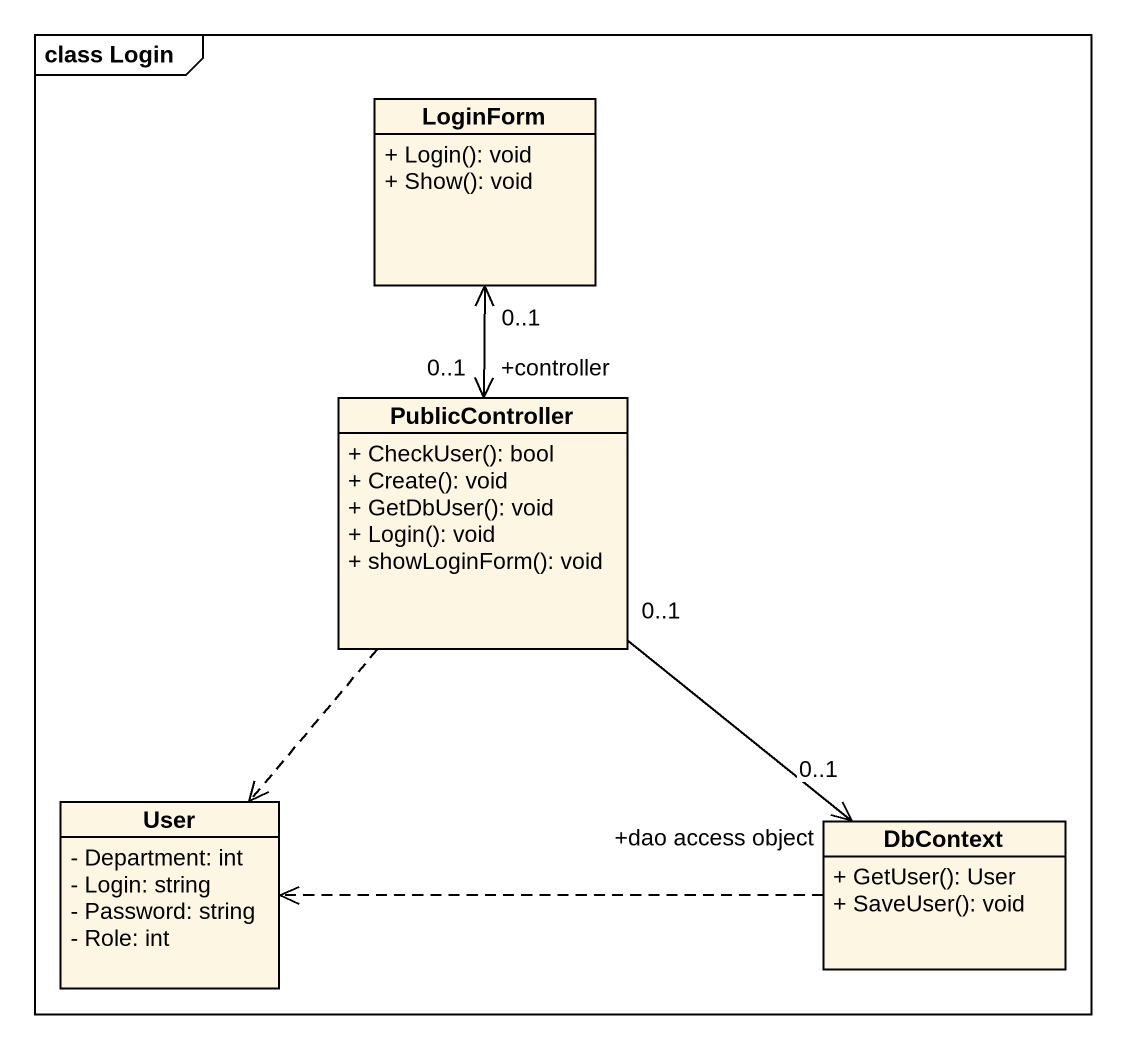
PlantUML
@startuml
mainframe class Login
hide circle
hide empty members
skinparam classAttributeIconSize 0
class LoginForm {
  + Login(): void
  + Show(): void
}
class PublicController {
  + CheckUser(): bool
  + Create(): void
  + GetDbUser(): void
  + Login(): void
  + showLoginForm(): void
}
class User {
  - Department: int
  - Login: string
  - Password: string
  - Role: int
}
class DbContext {
  + GetUser(): User
  + SaveUser(): void
}
LoginForm "0..1" <--> "+controller\n0..1" PublicController
PublicController ..> User
PublicController "0..1" --> "+dao access object\n0..1" DbContext
DbContext .left.> User
@enduml
